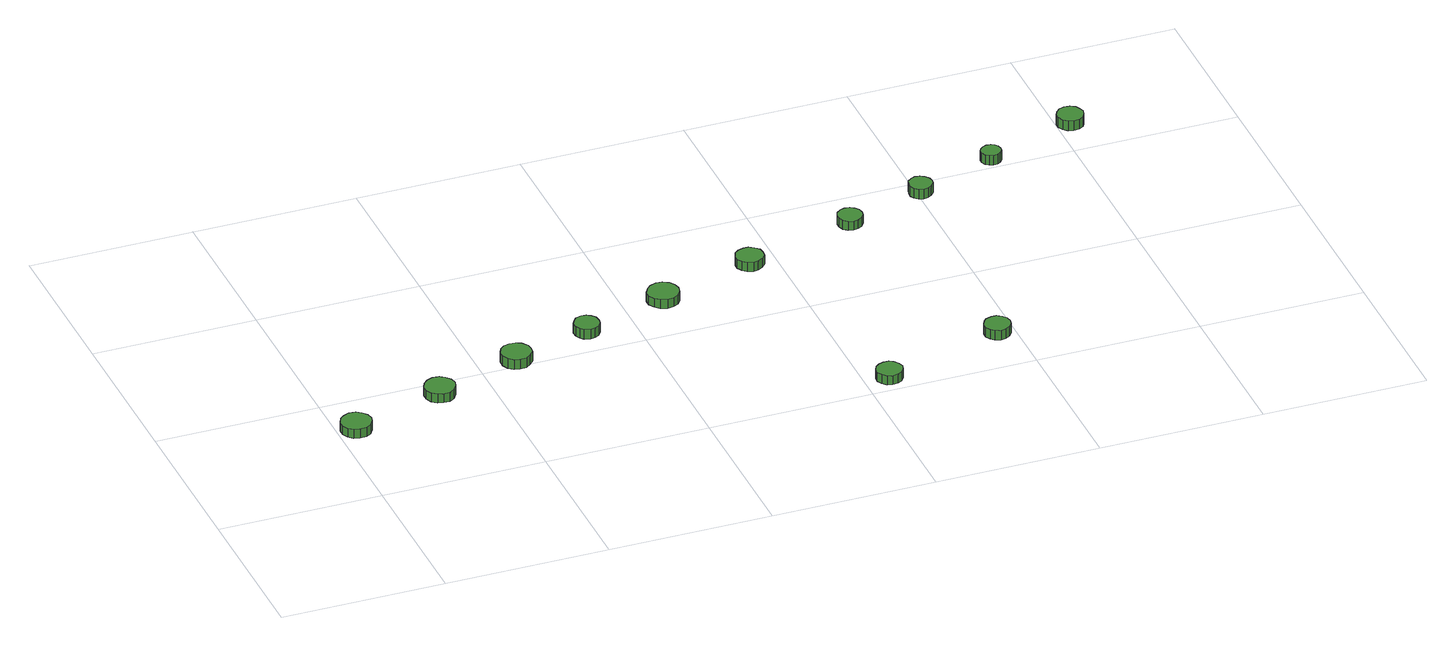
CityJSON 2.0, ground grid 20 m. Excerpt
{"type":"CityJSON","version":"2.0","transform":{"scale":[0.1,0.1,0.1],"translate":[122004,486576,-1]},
"CityObjects":{
"tree1":{"type":"SolitaryVegetationObject","attributes":{"function":"something"},"geometry":[{"type":"MultiSurface","lod":"1","boundaries":[[[0,1,2,3,4,5,6,7,8,9,10,11,12,13,14]],[[15,16,17,18,19,20,21,22,23,24,25,26,27,28,29]],[[0,29,28,1]],[[1,28,27,2]],[[2,27,26,3]],[[3,26,25,4]],[[4,25,24,5]],[[5,24,23,6]],[[6,23,22,7]],[[7,22,21,8]],[[8,21,20,9]],[[9,20,19,10]],[[10,19,18,11]],[[11,18,17,12]],[[12,17,16,13]],[[13,16,15,14]],[[14,15,29,0]]]}]},
"tree2":{"type":"SolitaryVegetationObject","attributes":{"function":"something"},"geometry":[{"type":"MultiSurface","lod":"1","boundaries":[[[30,31,32,33,34,35,36,37,38,39,40,41,42,43,44]],[[45,46,47,48,49,50,51,52,53,54,55,56,57,58,59]],[[30,59,58,31]],[[31,58,57,32]],[[32,57,56,33]],[[33,56,55,34]],[[34,55,54,35]],[[35,54,53,36]],[[36,53,52,37]],[[37,52,51,38]],[[38,51,50,39]],[[39,50,49,40]],[[40,49,48,41]],[[41,48,47,42]],[[42,47,46,43]],[[43,46,45,44]],[[44,45,59,30]]]}]},
"tree3":{"type":"SolitaryVegetationObject","attributes":{"function":"something"},"geometry":[{"type":"MultiSurface","lod":"1","boundaries":[[[60,61,62,63,64,65,66,67,68,69,70,71,72,73,74]],[[75,76,77,78,79,80,81,82,83,84,85,86,87,88,89]],[[60,89,88,61]],[[61,88,87,62]],[[62,87,86,63]],[[63,86,85,64]],[[64,85,84,65]],[[65,84,83,66]],[[66,83,82,67]],[[67,82,81,68]],[[68,81,80,69]],[[69,80,79,70]],[[70,79,78,71]],[[71,78,77,72]],[[72,77,76,73]],[[73,76,75,74]],[[74,75,89,60]]]}]},
"tree4":{"type":"SolitaryVegetationObject","attributes":{"function":"something"},"geometry":[{"type":"MultiSurface","lod":"1","boundaries":[[[90,91,92,93,94,95,96,97,98,99,100,101,102,103,104]],[[105,106,107,108,109,110,111,112,113,114,115,116,117,118,119]],[[90,119,118,91]],[[91,118,117,92]],[[92,117,116,93]],[[93,116,115,94]],[[94,115,114,95]],[[95,114,113,96]],[[96,113,112,97]],[[97,112,111,98]],[[98,111,110,99]],[[99,110,109,100]],[[100,109,108,101]],[[101,108,107,102]],[[102,107,106,103]],[[103,106,105,104]],[[104,105,119,90]]]}]},
"tree5":{"type":"SolitaryVegetationObject","attributes":{"function":"something"},"geometry":[{"type":"MultiSurface","lod":"1","boundaries":[[[120,121,122,123,124,125,126,127,128,129,130,131,132,133,134]],[[135,136,137,138,139,140,141,142,143,144,145,146,147,148,149]],[[120,149,148,121]],[[121,148,147,122]],[[122,147,146,123]],[[123,146,145,124]],[[124,145,144,125]],[[125,144,143,126]],[[126,143,142,127]],[[127,142,141,128]],[[128,141,140,129]],[[129,140,139,130]],[[130,139,138,131]],[[131,138,137,132]],[[132,137,136,133]],[[133,136,135,134]],[[134,135,149,120]]]}]},
"tree6":{"type":"SolitaryVegetationObject","attributes":{"function":"something"},"geometry":[{"type":"MultiSurface","lod":"1","boundaries":[[[150,151,152,153,154,155,156,157,158,159,160,161,162,163,164]],[[165,166,167,168,169,170,171,172,173,174,175,176,177,178,179]],[[150,179,178,151]],[[151,178,177,152]],[[152,177,176,153]],[[153,176,175,154]],[[154,175,174,155]],[[155,174,173,156]],[[156,173,172,157]],[[157,172,171,158]],[[158,171,170,159]],[[159,170,169,160]],[[160,169,168,161]],[[161,168,167,162]],[[162,167,166,163]],[[163,166,165,164]],[[164,165,179,150]]]}]},
"tree7":{"type":"SolitaryVegetationObject","attributes":{"function":"something"},"geometry":[{"type":"MultiSurface","lod":"1","boundaries":[[[180,181,182,183,184,185,186,187,188,189,190,191,192,193,194]],[[195,196,197,198,199,200,201,202,203,204,205,206,207,208,209]],[[180,209,208,181]],[[181,208,207,182]],[[182,207,206,183]],[[183,206,205,184]],[[184,205,204,185]],[[185,204,203,186]],[[186,203,202,187]],[[187,202,201,188]],[[188,201,200,189]],[[189,200,199,190]],[[190,199,198,191]],[[191,198,197,192]],[[192,197,196,193]],[[193,196,195,194]],[[194,195,209,180]]]}]},
"tree8":{"type":"SolitaryVegetationObject","attributes":{"function":"something"},"geometry":[{"type":"MultiSurface","lod":"1","boundaries":[[[210,211,212,213,214,215,216,217,218,219,220,221,222,223,224]],[[225,226,227,228,229,230,231,232,233,234,235,236,237,238,239]],[[210,239,238,211]],[[211,238,237,212]],[[212,237,236,213]],[[213,236,235,214]],[[214,235,234,215]],[[215,234,233,216]],[[216,233,232,217]],[[217,232,231,218]],[[218,231,230,219]],[[219,230,229,220]],[[220,229,228,221]],[[221,228,227,222]],[[222,227,226,223]],[[223,226,225,224]],[[224,225,239,210]]]}]},
"tree9":{"type":"SolitaryVegetationObject","attributes":{"function":"something"},"geometry":[{"type":"MultiSurface","lod":"1","boundaries":[[[240,241,242,243,244,245,246,247,248,249,250,251,252,253,254]],[[255,256,257,258,259,260,261,262,263,264,265,266,267,268,269]],[[240,269,268,241]],[[241,268,267,242]],[[242,267,266,243]],[[243,266,265,244]],[[244,265,264,245]],[[245,264,263,246]],[[246,263,262,247]],[[247,262,261,248]],[[248,261,260,249]],[[249,260,259,250]],[[250,259,258,251]],[[251,258,257,252]],[[252,257,256,253]],[[253,256,255,254]],[[254,255,269,240]]]}]},
"tree10":{"type":"SolitaryVegetationObject","attributes":{"function":"something"},"geometry":[{"type":"MultiSurface","lod":"1","boundaries":[[[270,271,272,273,274,275,276,277,278,279,280,281,282,283,284]],[[285,286,287,288,289,290,291,292,293,294,295,296,297,298,299]],[[270,299,298,271]],[[271,298,297,272]],[[272,297,296,273]],[[273,296,295,274]],[[274,295,294,275]],[[275,294,293,276]],[[276,293,292,277]],[[277,292,291,278]],[[278,291,290,279]],[[279,290,289,280]],[[280,289,288,281]],[[281,288,287,282]],[[282,287,286,283]],[[283,286,285,284]],[[284,285,299,270]]]}]},
"tree11":{"type":"SolitaryVegetationObject","attributes":{"function":"something"},"geometry":[{"type":"MultiSurface","lod":"1","boundaries":[[[300,301,302,303,304,305,306,307,308,309,310,311,312,313,314]],[[315,316,317,318,319,320,321,322,323,324,325,326,327,328,329]],[[300,329,328,301]],[[301,328,327,302]],[[302,327,326,303]],[[303,326,325,304]],[[304,325,324,305]],[[305,324,323,306]],[[306,323,322,307]],[[307,322,321,308]],[[308,321,320,309]],[[309,320,319,310]],[[310,319,318,311]],[[311,318,317,312]],[[312,317,316,313]],[[313,316,315,314]],[[314,315,329,300]]]}]},
"tree12":{"type":"SolitaryVegetationObject","attributes":{"function":"something"},"geometry":[{"type":"MultiSurface","lod":"1","boundaries":[[[330,331,332,333,334,335,336,337,338,339,340,341,342,343,344]],[[345,346,347,348,349,350,351,352,353,354,355,356,357,358,359]],[[330,359,358,331]],[[331,358,357,332]],[[332,357,356,333]],[[333,356,355,334]],[[334,355,354,335]],[[335,354,353,336]],[[336,353,352,337]],[[337,352,351,338]],[[338,351,350,339]],[[339,350,349,340]],[[340,349,348,341]],[[341,348,347,342]],[[342,347,346,343]],[[343,346,345,344]],[[344,345,359,330]]]}]}
},
"vertices":[
[42,141,17],[40,149,17],[35,155,17],[29,159,17],[21,160,17],[14,157,17],[8,152,17],[5,145,17],[5,137,17],[8,130,17],[14,125,17],[21,123,17],[29,124,17],[35,127,17],[40,134,17],[40,134,5],[35,127,5],[29,124,5],[21,123,5],[14,125,5],[8,130,5],[5,137,5],[5,145,5],[8,152,5],[14,157,5],[21,160,5],[29,159,5],[35,155,5],[40,149,5],[42,141,5],
[158,177,17],[156,185,17],[151,191,17],[145,195,17],[137,196,17],[130,193,17],[124,188,17],[121,181,17],[121,173,17],[124,166,17],[130,161,17],[137,159,17],[145,159,17],[151,163,17],[156,170,17],[156,170,5],[151,163,5],[145,159,5],[137,159,5],[130,161,5],[124,166,5],[121,173,5],[121,181,5],[124,188,5],[130,193,5],[137,196,5],[145,195,5],[151,191,5],[156,185,5],[158,177,5],
[264,212,18],[263,219,18],[258,226,18],[252,229,18],[244,230,18],[237,228,18],[231,223,18],[228,216,18],[228,208,18],[231,201,18],[237,196,18],[244,194,18],[252,195,18],[258,199,18],[263,205,18],[263,205,5],[258,199,5],[252,195,5],[244,194,5],[237,196,5],[231,201,5],[228,208,5],[228,216,5],[231,223,5],[237,228,5],[244,230,5],[252,229,5],[258,226,5],[263,219,5],[264,212,5],
[358,240,18],[357,247,18],[353,252,18],[348,255,18],[342,256,18],[335,254,18],[331,249,18],[328,244,18],[328,237,18],[331,231,18],[335,227,18],[342,225,18],[348,226,18],[353,229,18],[357,234,18],[357,234,5],[353,229,5],[348,226,5],[342,225,5],[335,227,5],[331,231,5],[328,237,5],[328,244,5],[331,249,5],[335,254,5],[342,256,5],[348,255,5],[353,252,5],[357,247,5],[358,240,5],
[468,273,17],[466,281,17],[462,287,17],[455,291,17],[447,292,17],[439,289,17],[434,284,17],[430,277,17],[430,269,17],[434,262,17],[439,257,17],[447,254,17],[455,255,17],[462,259,17],[466,265,17],[466,265,5],[462,259,5],[455,255,5],[447,254,5],[439,257,5],[434,262,5],[430,269,5],[430,277,5],[434,284,5],[439,289,5],[447,292,5],[455,291,5],[462,287,5],[466,281,5],[468,273,5],
[646,25,18],[644,31,18],[640,37,18],[635,40,18],[628,40,18],[622,38,18],[617,34,18],[614,28,18],[614,22,18],[617,16,18],[622,11,18],[628,9,18],[635,10,18],[640,13,18],[644,18,18],[644,18,6],[640,13,6],[635,10,6],[628,9,6],[622,11,6],[617,16,6],[614,22,6],[614,28,6],[617,34,6],[622,38,6],[628,40,6],[635,40,6],[640,37,6],[644,31,6],[646,25,6],
[585,309,17],[584,316,17],[579,321,17],[573,325,17],[567,325,17],[560,323,17],[555,319,17],[552,312,17],[552,305,17],[555,299,17],[560,295,17],[567,292,17],[573,293,17],[579,297,17],[584,302,17],[584,302,5],[579,297,5],[573,293,5],[567,292,5],[560,295,5],[555,299,5],[552,305,5],[552,312,5],[555,319,5],[560,323,5],[567,325,5],[573,325,5],[579,321,5],[584,316,5],[585,309,5],
[795,71,18],[794,77,18],[790,82,18],[784,86,18],[778,86,18],[771,84,18],[767,80,18],[764,74,18],[764,67,18],[767,61,18],[771,57,18],[778,55,18],[784,56,18],[790,59,18],[794,64,18],[794,64,5],[790,59,5],[784,56,5],[778,55,5],[771,57,5],[767,61,5],[764,67,5],[764,74,5],[767,80,5],[771,84,5],[778,86,5],[784,86,5],[790,82,5],[794,77,5],[795,71,5],
[721,348,17],[720,354,17],[716,359,17],[711,362,17],[705,363,17],[699,361,17],[694,357,17],[692,351,17],[692,345,17],[694,339,17],[699,335,17],[705,333,17],[711,334,17],[716,337,17],[720,342,17],[720,342,5],[716,337,5],[711,334,5],[705,333,5],[699,335,5],[694,339,5],[692,345,5],[692,351,5],[694,357,5],[699,361,5],[705,363,5],[711,362,5],[716,359,5],[720,354,5],[721,348,5],
[818,377,20],[817,383,20],[813,388,20],[808,391,20],[802,392,20],[797,390,20],[792,386,20],[790,380,20],[790,374,20],[792,369,20],[797,365,20],[802,363,20],[808,364,20],[813,367,20],[817,372,20],[817,372,7],[813,367,7],[808,364,7],[802,363,7],[797,365,7],[792,369,7],[790,374,7],[790,380,7],[792,386,7],[797,390,7],[802,392,7],[808,391,7],[813,388,7],[817,383,7],[818,377,7],
[914,409,23],[913,414,23],[910,418,23],[906,420,23],[901,421,23],[896,419,23],[892,416,23],[890,412,23],[890,407,23],[892,402,23],[896,399,23],[901,397,23],[906,398,23],[910,400,23],[913,404,23],[913,404,10],[910,400,10],[906,398,10],[901,397,10],[896,399,10],[892,402,10],[890,407,10],[890,412,10],[892,416,10],[896,419,10],[901,421,10],[906,420,10],[910,418,10],[913,414,10],[914,409,10],
[1028,443,27],[1026,449,27],[1023,455,27],[1017,458,27],[1010,459,27],[1004,457,27],[999,452,27],[996,446,27],[996,440,27],[999,434,27],[1004,429,27],[1010,427,27],[1017,428,27],[1023,431,27],[1026,436,27],[1026,436,14],[1023,431,14],[1017,428,14],[1010,427,14],[1004,429,14],[999,434,14],[996,440,14],[996,446,14],[999,452,14],[1004,457,14],[1010,459,14],[1017,458,14],[1023,455,14],[1026,449,14],[1028,443,14]
]}
